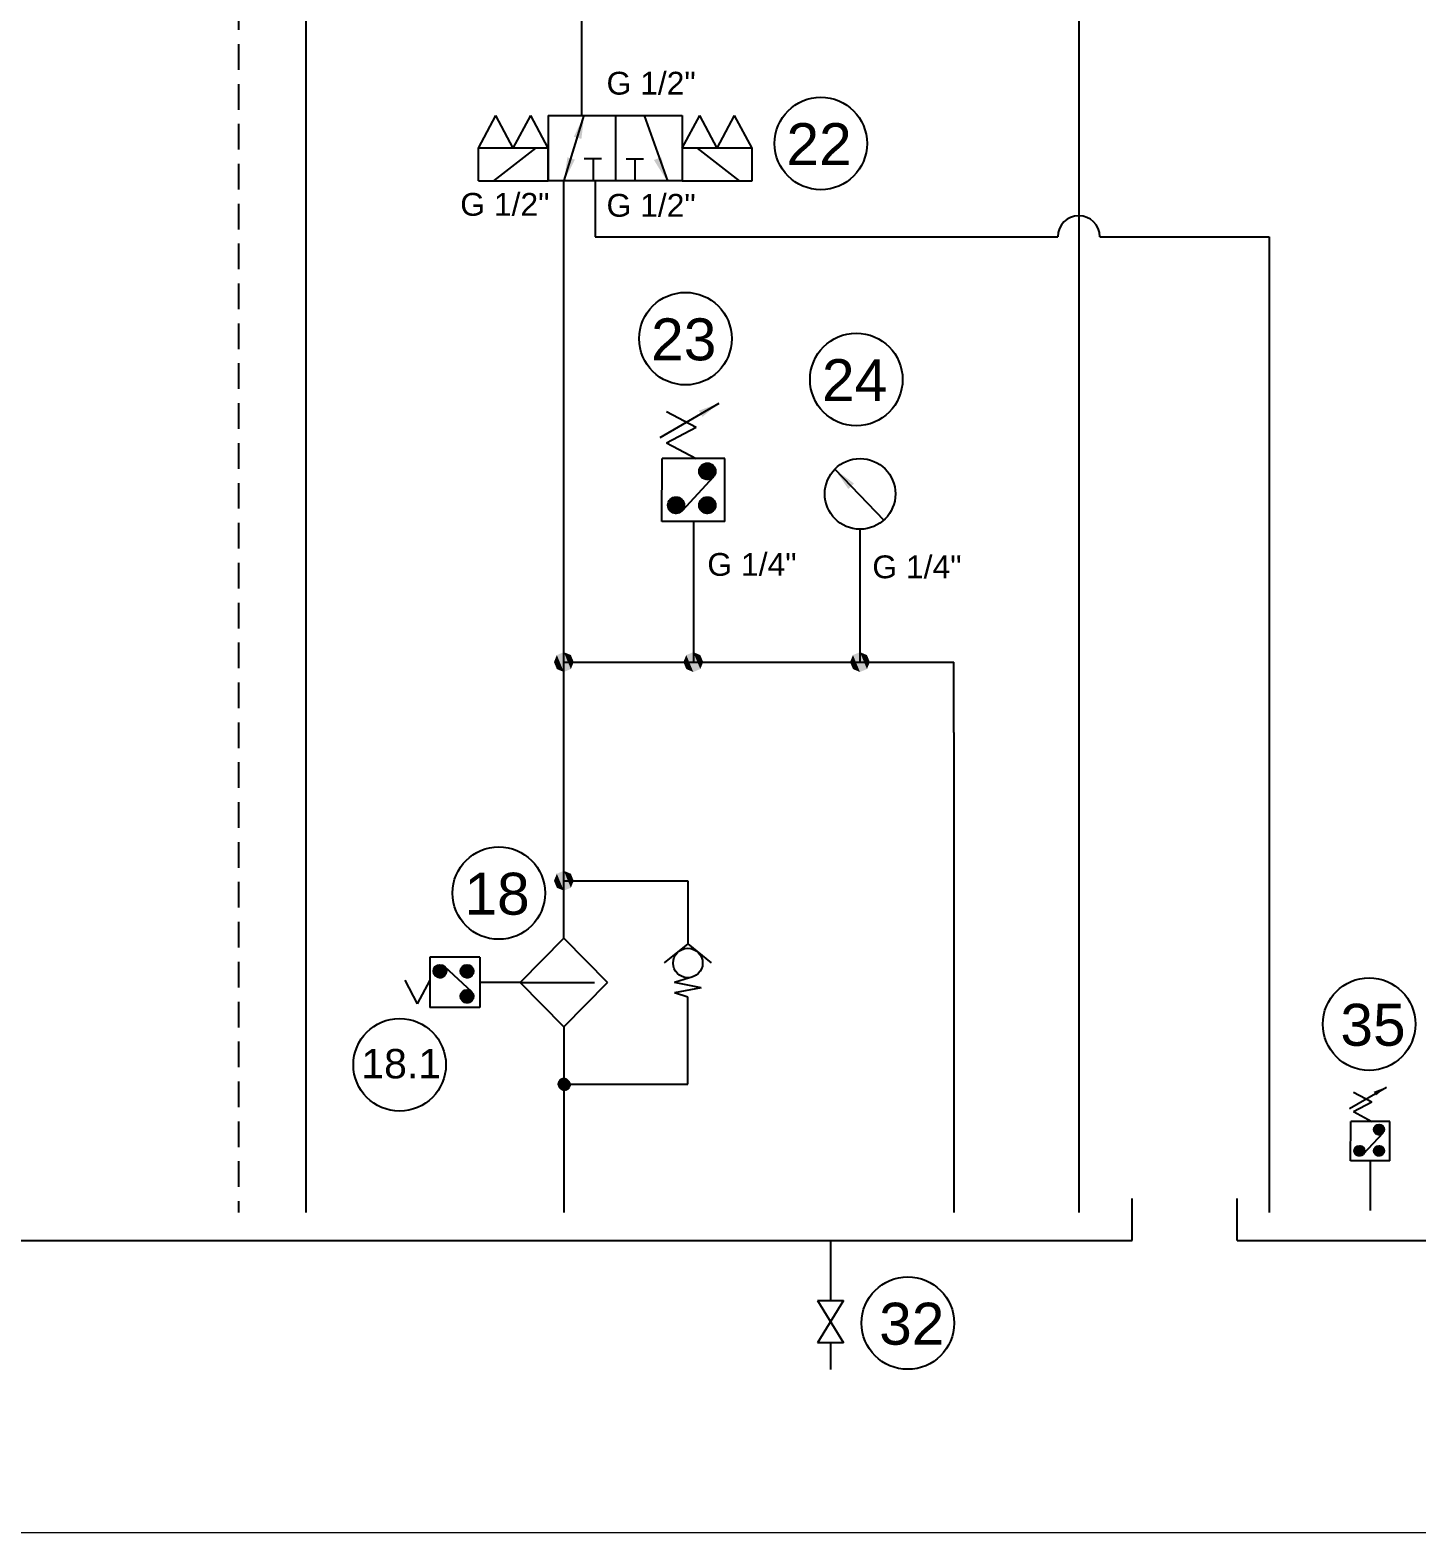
# Model space of a CAD drawing. Header units: inches. Extents: x -45549 to -45252, y 2679 to 2889.
# Drawn here: x -45420.3 to -45359.5, y 2679.3 to 2745.2 of the extents above; entities that cross this region are included whole.
import ezdxf

# ---------------------------------------------------------------- set-up
doc = ezdxf.new("R2010")
doc.units = ezdxf.units.IN
doc.header["$MEASUREMENT"] = 0
doc.linetypes.add('HIDDEN', pattern=[3.5, 2.25, -1.25])
doc.linetypes.add('KESIKCIZGI', pattern=[4.375, 3.25, -1.125])
doc.layers.add('katman 1', color=7, linetype='Continuous')
doc.styles.get("Standard").update_dxf_attribs({"font": 'arial.ttf'})

msp = doc.modelspace()

# ---------------------------------------------------------------- linework, layer by layer
at = {"color": 5, "linetype": 'ByBlock'}
for p, q in [((-45374.33, 2796.781), (-45374.33, 2705.146)), ((-45408.229, 2750.65), (-45408.229, 2693.368)), ((-45396.117, 2741.479), (-45396.117, 2749.153)), ((-45396.905, 2707.916), (-45396.905, 2738.609)), ((-45395.532, 2738.609), (-45395.532, 2736.165)), ((-45395.532, 2736.165), (-45375.251, 2736.165)), ((-45373.41, 2736.165), (-45365.985, 2736.165)), ((-45365.985, 2736.165), (-45365.985, 2693.368)), ((-45391.229, 2723.679), (-45391.229, 2717.507)), ((-45383.92, 2717.507), (-45383.92, 2723.335)), ((-45396.905, 2717.507), (-45383.92, 2717.507)), ((-45383.92, 2717.507), (-45379.815, 2717.507)), ((-45379.815, 2714.421), (-45379.815, 2717.507)), ((-45379.815, 2714.421), (-45379.815, 2693.368)), ((-45396.905, 2707.916), (-45391.47, 2707.916)), ((-45396.905, 2705.404), (-45396.905, 2707.916)), ((-45391.47, 2707.916), (-45391.47, 2705.138)), ((-45374.33, 2705.146), (-45374.33, 2693.368)), ((-45391.47, 2698.995), (-45391.47, 2702.805)), ((-45396.905, 2701.507), (-45396.905, 2699.248)), ((-45396.905, 2699.248), (-45396.905, 2693.368)), ((-45396.614, 2698.995), (-45391.47, 2698.995))]:
    msp.add_line(p, q, dxfattribs=at)
at = {"color": 4, "linetype": 'HIDDEN', "ltscale": 0.5}
msp.add_line((-45411.18, 2760.361), (-45411.18, 2693.368), dxfattribs=at)
at = {"color": 7}
for p, q in [((-45400.659, 2740.044), (-45399.894, 2741.479)), ((-45400.659, 2740.044), (-45399.894, 2741.479)), ((-45399.129, 2740.044), (-45399.894, 2741.479)), ((-45399.129, 2740.044), (-45399.894, 2741.479)), ((-45399.129, 2740.044), (-45398.364, 2741.479)), ((-45399.129, 2740.044), (-45398.364, 2741.479)), ((-45397.599, 2740.044), (-45398.364, 2741.479)), ((-45397.599, 2740.044), (-45398.364, 2741.479)), ((-45396.896, 2738.625), (-45396.012, 2741.496)), ((-45392.348, 2738.608), (-45393.38, 2741.479)), ((-45391.718, 2740.044), (-45390.953, 2741.479)), ((-45390.188, 2740.044), (-45390.953, 2741.479)), ((-45390.188, 2740.044), (-45389.423, 2741.479)), ((-45388.658, 2740.044), (-45389.423, 2741.479)), ((-45396.019, 2739.591), (-45395.253, 2739.591)), ((-45395.627, 2739.591), (-45395.627, 2738.625)), ((-45394.181, 2739.574), (-45393.415, 2739.574)), ((-45393.79, 2739.574), (-45393.79, 2738.609)), ((-45392.686, 2727.363), (-45390.102, 2728.863)), ((-45391.11, 2727.8), (-45392.402, 2728.489)), ((-45391.11, 2727.8), (-45392.402, 2727.112)), ((-45391.11, 2726.423), (-45392.402, 2727.112)), ((-45390.976, 2725.886), (-45390.606, 2725.516)), ((-45390.976, 2725.866), (-45390.626, 2725.515)), ((-45390.975, 2725.904), (-45390.588, 2725.517)), ((-45390.975, 2725.846), (-45390.646, 2725.517)), ((-45390.973, 2725.922), (-45390.57, 2725.518)), ((-45390.973, 2725.824), (-45390.668, 2725.519)), ((-45390.971, 2725.939), (-45390.553, 2725.521)), ((-45390.969, 2725.8), (-45390.692, 2725.523)), ((-45390.967, 2725.955), (-45390.537, 2725.524)), ((-45390.963, 2725.97), (-45390.521, 2725.528)), ((-45390.962, 2725.774), (-45390.718, 2725.53)), ((-45390.959, 2725.985), (-45390.506, 2725.533)), ((-45390.954, 2726), (-45390.492, 2725.538)), ((-45390.952, 2725.744), (-45390.748, 2725.54)), ((-45390.948, 2726.014), (-45390.478, 2725.544)), ((-45390.942, 2726.027), (-45390.464, 2725.55)), ((-45390.936, 2726.04), (-45390.451, 2725.556)), ((-45390.929, 2726.053), (-45390.439, 2725.563)), ((-45390.921, 2726.065), (-45390.427, 2725.57)), ((-45390.914, 2726.077), (-45390.415, 2725.578)), ((-45390.906, 2726.088), (-45390.403, 2725.586)), ((-45390.897, 2726.099), (-45390.392, 2725.595)), ((-45390.888, 2726.11), (-45390.382, 2725.604)), ((-45390.879, 2726.12), (-45390.371, 2725.613)), ((-45390.869, 2726.13), (-45390.362, 2725.623)), ((-45390.859, 2726.14), (-45390.352, 2725.633)), ((-45390.849, 2726.149), (-45390.343, 2725.643)), ((-45390.838, 2726.158), (-45390.334, 2725.654)), ((-45390.827, 2726.166), (-45390.326, 2725.665)), ((-45390.815, 2726.174), (-45390.318, 2725.676)), ((-45390.803, 2726.182), (-45390.31, 2725.688)), ((-45390.791, 2726.189), (-45390.303, 2725.701)), ((-45390.778, 2726.195), (-45390.296, 2725.714)), ((-45390.765, 2726.202), (-45390.29, 2725.727)), ((-45390.751, 2726.208), (-45390.284, 2725.741)), ((-45390.737, 2726.213), (-45390.279, 2725.755)), ((-45390.722, 2726.218), (-45390.274, 2725.769)), ((-45390.707, 2726.222), (-45390.27, 2725.785)), ((-45390.691, 2726.226), (-45390.266, 2725.8)), ((-45390.675, 2726.229), (-45390.263, 2725.817)), ((-45390.658, 2726.231), (-45390.261, 2725.834)), ((-45390.64, 2726.233), (-45390.259, 2725.852)), ((-45390.621, 2726.233), (-45390.258, 2725.871)), ((-45390.601, 2726.233), (-45390.259, 2725.891)), ((-45390.58, 2726.231), (-45390.26, 2725.912)), ((-45390.557, 2726.228), (-45390.263, 2725.935)), ((-45390.533, 2726.223), (-45390.268, 2725.959)), ((-45390.505, 2726.215), (-45390.276, 2725.987)), ((-45390.474, 2726.203), (-45390.288, 2726.018)), ((-45390.433, 2726.183), (-45390.309, 2726.058)), ((-45385.025, 2725.969), (-45382.879, 2723.737)), ((-45390.354, 2725.631), (-45391.726, 2724.145)), ((-45390.936, 2725.708), (-45390.783, 2725.556)), ((-45390.9, 2725.654), (-45390.838, 2725.591)), ((-45392.348, 2724.399), (-45391.978, 2724.029)), ((-45392.347, 2724.418), (-45391.96, 2724.03)), ((-45392.345, 2724.436), (-45391.942, 2724.032)), ((-45392.343, 2724.452), (-45391.925, 2724.035)), ((-45392.339, 2724.469), (-45391.909, 2724.038)), ((-45392.335, 2724.484), (-45391.893, 2724.042)), ((-45392.331, 2724.499), (-45391.878, 2724.047)), ((-45392.326, 2724.514), (-45391.864, 2724.052)), ((-45392.32, 2724.528), (-45391.85, 2724.057)), ((-45392.314, 2724.541), (-45391.837, 2724.063)), ((-45392.308, 2724.554), (-45391.823, 2724.07)), ((-45392.301, 2724.567), (-45391.811, 2724.077)), ((-45392.294, 2724.579), (-45391.799, 2724.084)), ((-45392.286, 2724.591), (-45391.787, 2724.092)), ((-45392.278, 2724.602), (-45391.775, 2724.1)), ((-45392.269, 2724.613), (-45391.764, 2724.109)), ((-45392.26, 2724.624), (-45391.754, 2724.117)), ((-45392.251, 2724.634), (-45391.744, 2724.127)), ((-45392.241, 2724.644), (-45391.734, 2724.136)), ((-45392.231, 2724.654), (-45391.724, 2724.146)), ((-45392.221, 2724.663), (-45391.715, 2724.157)), ((-45392.21, 2724.671), (-45391.706, 2724.168)), ((-45392.199, 2724.68), (-45391.698, 2724.179)), ((-45392.187, 2724.688), (-45391.69, 2724.19)), ((-45392.175, 2724.695), (-45391.682, 2724.202)), ((-45392.163, 2724.703), (-45391.675, 2724.215)), ((-45392.15, 2724.709), (-45391.668, 2724.227)), ((-45392.137, 2724.716), (-45391.662, 2724.241)), ((-45392.123, 2724.721), (-45391.656, 2724.254)), ((-45392.109, 2724.727), (-45391.651, 2724.269)), ((-45392.094, 2724.732), (-45391.646, 2724.283)), ((-45392.079, 2724.736), (-45391.642, 2724.299)), ((-45392.063, 2724.74), (-45391.638, 2724.314)), ((-45392.047, 2724.743), (-45391.635, 2724.331)), ((-45392.03, 2724.745), (-45391.633, 2724.348)), ((-45392.012, 2724.747), (-45391.631, 2724.366)), ((-45391.993, 2724.747), (-45391.63, 2724.385)), ((-45391.973, 2724.747), (-45391.631, 2724.405)), ((-45391.952, 2724.745), (-45391.632, 2724.426)), ((-45391.929, 2724.742), (-45391.636, 2724.448)), ((-45391.905, 2724.737), (-45391.641, 2724.473)), ((-45391.877, 2724.729), (-45391.648, 2724.5)), ((-45391.846, 2724.717), (-45391.66, 2724.532)), ((-45391.805, 2724.697), (-45391.681, 2724.572)), ((-45390.976, 2724.399), (-45390.606, 2724.029)), ((-45390.975, 2724.418), (-45390.588, 2724.03)), ((-45390.973, 2724.436), (-45390.57, 2724.032)), ((-45390.971, 2724.452), (-45390.553, 2724.035)), ((-45390.967, 2724.469), (-45390.537, 2724.038)), ((-45390.963, 2724.484), (-45390.521, 2724.042)), ((-45390.959, 2724.499), (-45390.506, 2724.047)), ((-45390.954, 2724.514), (-45390.492, 2724.052)), ((-45390.948, 2724.528), (-45390.478, 2724.057)), ((-45390.942, 2724.541), (-45390.464, 2724.063)), ((-45390.936, 2724.554), (-45390.451, 2724.07)), ((-45390.929, 2724.567), (-45390.439, 2724.077)), ((-45390.921, 2724.579), (-45390.427, 2724.084)), ((-45390.914, 2724.591), (-45390.415, 2724.092)), ((-45390.906, 2724.602), (-45390.403, 2724.1)), ((-45390.897, 2724.613), (-45390.392, 2724.109)), ((-45390.888, 2724.624), (-45390.382, 2724.117)), ((-45390.879, 2724.634), (-45390.371, 2724.127)), ((-45390.869, 2724.644), (-45390.362, 2724.136)), ((-45390.859, 2724.654), (-45390.352, 2724.146)), ((-45390.849, 2724.663), (-45390.343, 2724.157)), ((-45390.838, 2724.671), (-45390.334, 2724.168)), ((-45390.827, 2724.68), (-45390.326, 2724.179)), ((-45390.815, 2724.688), (-45390.318, 2724.19)), ((-45390.803, 2724.695), (-45390.31, 2724.202)), ((-45390.791, 2724.703), (-45390.303, 2724.215)), ((-45390.778, 2724.709), (-45390.296, 2724.227)), ((-45390.765, 2724.716), (-45390.29, 2724.241)), ((-45390.751, 2724.721), (-45390.284, 2724.254)), ((-45390.737, 2724.727), (-45390.279, 2724.269)), ((-45390.722, 2724.732), (-45390.274, 2724.283)), ((-45390.707, 2724.736), (-45390.27, 2724.299)), ((-45390.691, 2724.74), (-45390.266, 2724.314)), ((-45390.675, 2724.743), (-45390.263, 2724.331)), ((-45390.658, 2724.745), (-45390.261, 2724.348)), ((-45390.64, 2724.747), (-45390.259, 2724.366)), ((-45390.621, 2724.747), (-45390.258, 2724.385)), ((-45390.601, 2724.747), (-45390.259, 2724.405)), ((-45390.58, 2724.745), (-45390.26, 2724.426)), ((-45390.557, 2724.742), (-45390.263, 2724.448)), ((-45390.533, 2724.737), (-45390.268, 2724.473)), ((-45390.505, 2724.729), (-45390.276, 2724.5)), ((-45390.474, 2724.717), (-45390.288, 2724.532)), ((-45390.433, 2724.697), (-45390.309, 2724.572)), ((-45392.348, 2724.38), (-45391.998, 2724.029)), ((-45392.347, 2724.359), (-45392.018, 2724.03)), ((-45392.345, 2724.337), (-45392.04, 2724.033)), ((-45392.341, 2724.314), (-45392.064, 2724.037)), ((-45392.334, 2724.288), (-45392.09, 2724.044)), ((-45392.324, 2724.258), (-45392.12, 2724.054)), ((-45392.308, 2724.222), (-45392.156, 2724.07)), ((-45392.273, 2724.167), (-45392.21, 2724.105)), ((-45390.976, 2724.38), (-45390.626, 2724.029)), ((-45390.975, 2724.359), (-45390.646, 2724.03)), ((-45390.973, 2724.337), (-45390.668, 2724.033)), ((-45390.969, 2724.314), (-45390.692, 2724.037)), ((-45390.962, 2724.288), (-45390.718, 2724.044)), ((-45390.952, 2724.258), (-45390.748, 2724.054)), ((-45390.936, 2724.222), (-45390.783, 2724.07)), ((-45390.9, 2724.167), (-45390.838, 2724.105)), ((-45362.458, 2697.931), (-45360.843, 2698.869)), ((-45361.473, 2698.205), (-45362.28, 2698.635)), ((-45361.473, 2698.205), (-45362.28, 2697.775)), ((-45361.473, 2697.344), (-45362.28, 2697.775)), ((-45361, 2696.849), (-45361.858, 2695.92)), ((-45361.389, 2697.02), (-45361.146, 2696.778)), ((-45361.389, 2697.008), (-45361.158, 2696.777)), ((-45361.389, 2696.996), (-45361.17, 2696.777)), ((-45361.389, 2696.983), (-45361.183, 2696.778)), ((-45361.387, 2697.031), (-45361.135, 2696.779)), ((-45361.387, 2696.97), (-45361.197, 2696.779)), ((-45361.386, 2697.041), (-45361.125, 2696.781)), ((-45361.384, 2697.052), (-45361.115, 2696.783)), ((-45361.384, 2696.955), (-45361.212, 2696.782)), ((-45361.381, 2697.061), (-45361.105, 2696.785)), ((-45361.38, 2696.938), (-45361.228, 2696.786)), ((-45361.378, 2697.071), (-45361.096, 2696.788)), ((-45361.375, 2697.08), (-45361.087, 2696.791)), ((-45361.374, 2696.92), (-45361.246, 2696.792)), ((-45361.372, 2697.088), (-45361.078, 2696.795)), ((-45361.368, 2697.097), (-45361.069, 2696.798)), ((-45361.364, 2697.105), (-45361.061, 2696.802)), ((-45361.364, 2696.898), (-45361.269, 2696.802)), ((-45361.36, 2697.113), (-45361.053, 2696.807)), ((-45361.355, 2697.121), (-45361.046, 2696.811)), ((-45361.35, 2697.128), (-45361.038, 2696.816)), ((-45361.345, 2697.135), (-45361.031, 2696.821)), ((-45361.342, 2696.863), (-45361.303, 2696.824)), ((-45361.34, 2697.142), (-45361.024, 2696.826)), ((-45361.334, 2697.149), (-45361.018, 2696.832)), ((-45361.328, 2697.155), (-45361.011, 2696.838)), ((-45361.322, 2697.161), (-45361.005, 2696.844)), ((-45361.316, 2697.167), (-45360.999, 2696.85)), ((-45361.31, 2697.173), (-45360.993, 2696.857)), ((-45361.303, 2697.178), (-45360.988, 2696.863)), ((-45361.296, 2697.184), (-45360.983, 2696.87)), ((-45361.289, 2697.189), (-45360.978, 2696.878)), ((-45361.281, 2697.193), (-45360.973, 2696.885)), ((-45361.273, 2697.198), (-45360.969, 2696.893)), ((-45361.265, 2697.202), (-45360.964, 2696.901)), ((-45361.257, 2697.206), (-45360.96, 2696.909)), ((-45361.249, 2697.21), (-45360.957, 2696.918)), ((-45361.24, 2697.213), (-45360.953, 2696.926)), ((-45361.231, 2697.216), (-45360.95, 2696.936)), ((-45361.221, 2697.219), (-45360.948, 2696.945)), ((-45361.211, 2697.221), (-45360.945, 2696.955)), ((-45361.201, 2697.223), (-45360.944, 2696.965)), ((-45361.19, 2697.224), (-45360.942, 2696.976)), ((-45361.179, 2697.225), (-45360.941, 2696.987)), ((-45361.167, 2697.226), (-45360.941, 2696.999)), ((-45361.155, 2697.225), (-45360.941, 2697.012)), ((-45361.142, 2697.224), (-45360.942, 2697.025)), ((-45361.127, 2697.223), (-45360.944, 2697.039)), ((-45361.112, 2697.219), (-45360.947, 2697.054)), ((-45361.095, 2697.214), (-45360.952, 2697.071)), ((-45361.075, 2697.207), (-45360.959, 2697.091)), ((-45361.05, 2697.194), (-45360.972, 2697.116)), ((-45362.247, 2696.079), (-45362.016, 2695.848)), ((-45362.247, 2696.067), (-45362.028, 2695.848)), ((-45362.246, 2696.091), (-45362.004, 2695.849)), ((-45362.246, 2696.054), (-45362.041, 2695.849)), ((-45362.245, 2696.102), (-45361.993, 2695.85)), ((-45362.243, 2696.113), (-45361.982, 2695.852)), ((-45362.241, 2696.123), (-45361.972, 2695.854)), ((-45362.239, 2696.132), (-45361.963, 2695.856)), ((-45362.236, 2696.142), (-45361.953, 2695.859)), ((-45362.233, 2696.151), (-45361.944, 2695.862)), ((-45362.229, 2696.16), (-45361.935, 2695.866)), ((-45362.226, 2696.168), (-45361.927, 2695.869)), ((-45362.222, 2696.176), (-45361.919, 2695.874)), ((-45362.217, 2696.184), (-45361.911, 2695.878)), ((-45362.213, 2696.192), (-45361.903, 2695.882)), ((-45362.208, 2696.199), (-45361.896, 2695.887)), ((-45362.203, 2696.206), (-45361.889, 2695.892)), ((-45362.197, 2696.213), (-45361.882, 2695.898)), ((-45362.192, 2696.22), (-45361.875, 2695.903)), ((-45362.186, 2696.226), (-45361.869, 2695.909)), ((-45362.18, 2696.232), (-45361.863, 2695.915)), ((-45362.174, 2696.238), (-45361.857, 2695.921)), ((-45362.167, 2696.244), (-45361.851, 2695.928)), ((-45362.16, 2696.249), (-45361.846, 2695.935)), ((-45362.153, 2696.255), (-45361.84, 2695.942)), ((-45362.146, 2696.26), (-45361.835, 2695.949)), ((-45362.139, 2696.264), (-45361.831, 2695.956)), ((-45362.131, 2696.269), (-45361.826, 2695.964)), ((-45362.123, 2696.273), (-45361.822, 2695.972)), ((-45362.115, 2696.277), (-45361.818, 2695.98)), ((-45362.106, 2696.281), (-45361.814, 2695.989)), ((-45362.097, 2696.284), (-45361.811, 2695.998)), ((-45362.088, 2696.287), (-45361.808, 2696.007)), ((-45362.079, 2696.29), (-45361.805, 2696.016)), ((-45362.069, 2696.292), (-45361.803, 2696.026)), ((-45362.058, 2696.294), (-45361.801, 2696.037)), ((-45362.048, 2696.295), (-45361.8, 2696.047)), ((-45362.037, 2696.296), (-45361.799, 2696.059)), ((-45362.025, 2696.297), (-45361.798, 2696.07)), ((-45362.012, 2696.297), (-45361.798, 2696.083)), ((-45361.999, 2696.296), (-45361.799, 2696.096)), ((-45361.985, 2696.294), (-45361.801, 2696.11)), ((-45361.97, 2696.29), (-45361.805, 2696.125)), ((-45361.952, 2696.286), (-45361.809, 2696.143)), ((-45361.933, 2696.278), (-45361.817, 2696.162)), ((-45361.908, 2696.265), (-45361.83, 2696.187)), ((-45361.389, 2696.091), (-45361.146, 2695.849)), ((-45361.389, 2696.079), (-45361.158, 2695.848)), ((-45361.389, 2696.067), (-45361.17, 2695.848)), ((-45361.389, 2696.054), (-45361.183, 2695.849)), ((-45361.387, 2696.102), (-45361.135, 2695.85)), ((-45361.386, 2696.113), (-45361.125, 2695.852)), ((-45361.384, 2696.123), (-45361.115, 2695.854)), ((-45361.381, 2696.132), (-45361.105, 2695.856)), ((-45361.378, 2696.142), (-45361.096, 2695.859)), ((-45361.375, 2696.151), (-45361.087, 2695.862)), ((-45361.372, 2696.16), (-45361.078, 2695.866)), ((-45361.368, 2696.168), (-45361.069, 2695.869)), ((-45361.364, 2696.176), (-45361.061, 2695.874)), ((-45361.36, 2696.184), (-45361.053, 2695.878)), ((-45361.355, 2696.192), (-45361.046, 2695.882)), ((-45361.35, 2696.199), (-45361.038, 2695.887)), ((-45361.345, 2696.206), (-45361.031, 2695.892)), ((-45361.34, 2696.213), (-45361.024, 2695.898)), ((-45361.334, 2696.22), (-45361.018, 2695.903)), ((-45361.328, 2696.226), (-45361.011, 2695.909)), ((-45361.322, 2696.232), (-45361.005, 2695.915)), ((-45361.316, 2696.238), (-45360.999, 2695.921)), ((-45361.31, 2696.244), (-45360.993, 2695.928)), ((-45361.303, 2696.249), (-45360.988, 2695.935)), ((-45361.296, 2696.255), (-45360.983, 2695.942)), ((-45361.289, 2696.26), (-45360.978, 2695.949)), ((-45361.281, 2696.264), (-45360.973, 2695.956)), ((-45361.273, 2696.269), (-45360.969, 2695.964)), ((-45361.265, 2696.273), (-45360.964, 2695.972)), ((-45361.257, 2696.277), (-45360.96, 2695.98)), ((-45361.249, 2696.281), (-45360.957, 2695.989)), ((-45361.24, 2696.284), (-45360.953, 2695.998)), ((-45361.231, 2696.287), (-45360.95, 2696.007)), ((-45361.221, 2696.29), (-45360.948, 2696.016)), ((-45361.211, 2696.292), (-45360.945, 2696.026)), ((-45361.201, 2696.294), (-45360.944, 2696.037)), ((-45361.19, 2696.295), (-45360.942, 2696.047)), ((-45361.179, 2696.296), (-45360.941, 2696.059)), ((-45361.167, 2696.297), (-45360.941, 2696.07)), ((-45361.155, 2696.297), (-45360.941, 2696.083)), ((-45361.142, 2696.296), (-45360.942, 2696.096)), ((-45361.127, 2696.294), (-45360.944, 2696.11)), ((-45361.112, 2696.29), (-45360.947, 2696.125)), ((-45361.095, 2696.286), (-45360.952, 2696.143)), ((-45361.075, 2696.278), (-45360.959, 2696.162)), ((-45361.05, 2696.265), (-45360.972, 2696.187)), ((-45362.245, 2696.041), (-45362.054, 2695.85)), ((-45362.242, 2696.026), (-45362.069, 2695.853)), ((-45362.238, 2696.01), (-45362.085, 2695.857)), ((-45362.232, 2695.991), (-45362.104, 2695.863)), ((-45362.222, 2695.969), (-45362.126, 2695.874)), ((-45362.2, 2695.934), (-45362.161, 2695.896)), ((-45361.387, 2696.041), (-45361.197, 2695.85)), ((-45361.384, 2696.026), (-45361.212, 2695.853)), ((-45361.38, 2696.01), (-45361.228, 2695.857)), ((-45361.374, 2695.991), (-45361.246, 2695.863)), ((-45361.364, 2695.969), (-45361.269, 2695.874)), ((-45361.342, 2695.934), (-45361.303, 2695.896))]:
    msp.add_line(p, q, dxfattribs=at)
at = {"color": 2, "linetype": 'ByBlock'}
for p, q in [((-45397.599, 2741.479), (-45391.718, 2741.479)), ((-45397.599, 2741.479), (-45397.599, 2738.609)), ((-45394.635, 2738.609), (-45394.635, 2741.479)), ((-45391.718, 2741.479), (-45391.718, 2738.609)), ((-45397.599, 2740.044), (-45400.659, 2740.044)), ((-45400.659, 2738.609), (-45400.659, 2740.044)), ((-45397.599, 2738.609), (-45397.599, 2740.044)), ((-45388.658, 2740.044), (-45391.718, 2740.044)), ((-45388.658, 2738.609), (-45388.658, 2740.044)), ((-45400.659, 2738.609), (-45397.599, 2738.609)), ((-45391.718, 2738.609), (-45397.599, 2738.609)), ((-45391.718, 2738.609), (-45388.658, 2738.609)), ((-45396.905, 2705.404), (-45398.82, 2703.456)), ((-45396.905, 2705.404), (-45394.989, 2703.456)), ((-45391.48, 2705.146), (-45392.517, 2704.311)), ((-45391.48, 2705.146), (-45390.443, 2704.311)), ((-45402.792, 2704.559), (-45402.793, 2702.356)), ((-45400.587, 2704.557), (-45402.792, 2704.559)), ((-45400.587, 2704.557), (-45400.589, 2702.354)), ((-45396.905, 2701.507), (-45398.82, 2703.456)), ((-45396.905, 2701.507), (-45394.989, 2703.456)), ((-45391.403, 2703.662), (-45392.06, 2703.449)), ((-45390.881, 2703.223), (-45392.06, 2703.449)), ((-45390.881, 2703.223), (-45392.06, 2702.997)), ((-45391.47, 2702.805), (-45392.06, 2702.997)), ((-45400.589, 2702.354), (-45402.793, 2702.356)), ((-45362.408, 2695.63), (-45362.407, 2697.352)), ((-45360.685, 2697.351), (-45362.407, 2697.352)), ((-45360.687, 2695.628), (-45360.685, 2697.351)), ((-45360.687, 2695.628), (-45362.408, 2695.63)), ((-45361.547, 2695.629), (-45361.547, 2693.448)), ((-45371.985, 2692.136), (-45371.985, 2693.977)), ((-45367.381, 2692.136), (-45367.381, 2693.977)), ((-45541.746, 2692.136), (-45371.985, 2692.136)), ((-45367.381, 2692.136), (-45347.973, 2692.136)), ((-45385.786, 2689.505), (-45384.641, 2687.646)), ((-45384.641, 2689.505), (-45385.786, 2687.646))]:
    msp.add_line(p, q, dxfattribs=at)
at = {"color": 7, "linetype": 'ByBlock'}
for p, q in [((-45398.153, 2740.044), (-45399.997, 2738.609)), ((-45397.599, 2738.609), (-45397.599, 2740.044)), ((-45391.069, 2740.044), (-45389.224, 2738.609)), ((-45402.632, 2703.942), (-45402.342, 2704.232)), ((-45402.632, 2703.958), (-45402.358, 2704.232)), ((-45402.631, 2703.927), (-45402.327, 2704.232)), ((-45402.63, 2703.975), (-45402.375, 2704.231)), ((-45402.63, 2703.913), (-45402.312, 2704.23)), ((-45402.628, 2703.899), (-45402.299, 2704.228)), ((-45402.628, 2703.993), (-45402.393, 2704.228)), ((-45402.626, 2703.886), (-45402.286, 2704.226)), ((-45402.624, 2704.013), (-45402.413, 2704.224)), ((-45402.623, 2703.873), (-45402.273, 2704.223)), ((-45402.619, 2703.861), (-45402.261, 2704.22)), ((-45402.618, 2704.035), (-45402.434, 2704.218)), ((-45402.616, 2703.849), (-45402.249, 2704.216)), ((-45402.611, 2703.838), (-45402.238, 2704.211)), ((-45402.608, 2704.06), (-45402.46, 2704.208)), ((-45402.607, 2703.827), (-45402.227, 2704.207)), ((-45402.602, 2703.816), (-45402.216, 2704.202)), ((-45402.596, 2703.806), (-45402.206, 2704.196)), ((-45402.591, 2704.092), (-45402.492, 2704.192)), ((-45402.59, 2703.796), (-45402.196, 2704.191)), ((-45402.584, 2703.787), (-45402.186, 2704.185)), ((-45402.578, 2703.777), (-45402.177, 2704.178)), ((-45402.571, 2703.768), (-45402.168, 2704.171)), ((-45402.564, 2703.76), (-45402.16, 2704.164)), ((-45402.557, 2703.751), (-45402.151, 2704.157)), ((-45402.549, 2703.743), (-45402.143, 2704.15)), ((-45402.541, 2703.736), (-45402.135, 2704.142)), ((-45402.533, 2703.728), (-45402.128, 2704.133)), ((-45402.525, 2703.721), (-45402.121, 2704.125)), ((-45402.516, 2703.714), (-45402.114, 2704.116)), ((-45402.507, 2703.708), (-45402.108, 2704.107)), ((-45402.497, 2703.702), (-45402.101, 2704.098)), ((-45402.488, 2703.696), (-45402.096, 2704.088)), ((-45402.478, 2703.69), (-45402.09, 2704.078)), ((-45402.467, 2703.685), (-45402.085, 2704.067)), ((-45402.456, 2703.68), (-45402.08, 2704.056)), ((-45402.445, 2703.676), (-45402.076, 2704.045)), ((-45402.434, 2703.672), (-45402.072, 2704.034)), ((-45402.421, 2703.668), (-45402.068, 2704.022)), ((-45402.409, 2703.665), (-45402.065, 2704.009)), ((-45402.396, 2703.662), (-45402.062, 2703.996)), ((-45402.383, 2703.66), (-45402.06, 2703.983)), ((-45402.368, 2703.659), (-45402.058, 2703.969)), ((-45402.15, 2704.156), (-45400.961, 2703.058)), ((-45401.443, 2703.942), (-45401.153, 2704.232)), ((-45401.443, 2703.958), (-45401.169, 2704.232)), ((-45401.442, 2703.927), (-45401.138, 2704.232)), ((-45401.441, 2703.975), (-45401.186, 2704.231)), ((-45401.441, 2703.913), (-45401.124, 2704.23)), ((-45401.439, 2703.899), (-45401.11, 2704.228)), ((-45401.439, 2703.993), (-45401.204, 2704.228)), ((-45401.437, 2703.886), (-45401.097, 2704.226)), ((-45401.435, 2704.013), (-45401.224, 2704.224)), ((-45401.434, 2703.873), (-45401.084, 2704.223)), ((-45401.43, 2703.861), (-45401.072, 2704.22)), ((-45401.429, 2704.035), (-45401.246, 2704.218)), ((-45401.427, 2703.849), (-45401.06, 2704.216)), ((-45401.422, 2703.838), (-45401.049, 2704.211)), ((-45401.419, 2704.06), (-45401.271, 2704.208)), ((-45401.418, 2703.827), (-45401.038, 2704.207)), ((-45401.413, 2703.816), (-45401.027, 2704.202)), ((-45401.407, 2703.806), (-45401.017, 2704.196)), ((-45401.402, 2704.092), (-45401.303, 2704.192)), ((-45401.401, 2703.796), (-45401.007, 2704.191)), ((-45401.395, 2703.787), (-45400.997, 2704.185)), ((-45401.389, 2703.777), (-45400.988, 2704.178)), ((-45401.382, 2703.768), (-45400.979, 2704.171)), ((-45401.375, 2703.76), (-45400.971, 2704.164)), ((-45401.368, 2703.751), (-45400.962, 2704.157)), ((-45401.36, 2703.743), (-45400.954, 2704.15)), ((-45401.353, 2703.736), (-45400.947, 2704.142)), ((-45401.344, 2703.728), (-45400.939, 2704.133)), ((-45401.336, 2703.721), (-45400.932, 2704.125)), ((-45401.327, 2703.714), (-45400.925, 2704.116)), ((-45401.318, 2703.708), (-45400.919, 2704.107)), ((-45401.308, 2703.702), (-45400.913, 2704.098)), ((-45401.299, 2703.696), (-45400.907, 2704.088)), ((-45401.289, 2703.69), (-45400.901, 2704.078)), ((-45401.278, 2703.685), (-45400.896, 2704.067)), ((-45401.267, 2703.68), (-45400.891, 2704.056)), ((-45401.256, 2703.676), (-45400.887, 2704.045)), ((-45401.245, 2703.672), (-45400.883, 2704.034)), ((-45401.233, 2703.668), (-45400.879, 2704.022)), ((-45401.22, 2703.665), (-45400.876, 2704.009)), ((-45401.207, 2703.662), (-45400.873, 2703.996)), ((-45401.194, 2703.66), (-45400.871, 2703.983)), ((-45401.18, 2703.659), (-45400.87, 2703.969)), ((-45403.885, 2703.55), (-45403.335, 2702.517)), ((-45402.784, 2703.55), (-45403.335, 2702.517)), ((-45402.354, 2703.658), (-45402.058, 2703.954)), ((-45402.338, 2703.658), (-45402.058, 2703.938)), ((-45402.322, 2703.659), (-45402.058, 2703.922)), ((-45402.304, 2703.661), (-45402.06, 2703.904)), ((-45402.285, 2703.664), (-45402.064, 2703.885)), ((-45402.264, 2703.669), (-45402.069, 2703.864)), ((-45402.24, 2703.677), (-45402.077, 2703.841)), ((-45402.212, 2703.69), (-45402.09, 2703.812)), ((-45402.168, 2703.718), (-45402.118, 2703.768)), ((-45401.165, 2703.658), (-45400.869, 2703.954)), ((-45401.149, 2703.658), (-45400.869, 2703.938)), ((-45401.133, 2703.659), (-45400.87, 2703.922)), ((-45401.115, 2703.661), (-45400.871, 2703.904)), ((-45401.096, 2703.664), (-45400.875, 2703.885)), ((-45401.075, 2703.669), (-45400.88, 2703.864)), ((-45401.052, 2703.677), (-45400.888, 2703.841)), ((-45401.023, 2703.69), (-45400.901, 2703.812)), ((-45400.979, 2703.718), (-45400.929, 2703.768)), ((-45398.82, 2703.456), (-45400.588, 2703.456)), ((-45401.443, 2702.844), (-45401.153, 2703.134)), ((-45401.443, 2702.86), (-45401.169, 2703.134)), ((-45401.442, 2702.829), (-45401.138, 2703.134)), ((-45401.441, 2702.815), (-45401.124, 2703.133)), ((-45401.441, 2702.877), (-45401.186, 2703.133)), ((-45401.439, 2702.801), (-45401.11, 2703.131)), ((-45401.439, 2702.895), (-45401.204, 2703.13)), ((-45401.437, 2702.788), (-45401.097, 2703.128)), ((-45401.435, 2702.915), (-45401.224, 2703.126)), ((-45401.434, 2702.775), (-45401.084, 2703.125)), ((-45401.43, 2702.763), (-45401.072, 2703.122)), ((-45401.429, 2702.937), (-45401.246, 2703.12)), ((-45401.427, 2702.751), (-45401.06, 2703.118)), ((-45401.422, 2702.74), (-45401.049, 2703.114)), ((-45401.419, 2702.962), (-45401.271, 2703.11)), ((-45401.418, 2702.729), (-45401.038, 2703.109)), ((-45401.413, 2702.719), (-45401.027, 2703.104)), ((-45401.407, 2702.708), (-45401.017, 2703.099)), ((-45401.402, 2702.994), (-45401.303, 2703.094)), ((-45401.401, 2702.698), (-45401.007, 2703.093)), ((-45401.395, 2702.689), (-45400.997, 2703.087)), ((-45401.389, 2702.68), (-45400.988, 2703.08)), ((-45401.382, 2702.671), (-45400.979, 2703.074)), ((-45401.375, 2702.662), (-45400.971, 2703.067)), ((-45401.368, 2702.654), (-45400.962, 2703.059)), ((-45401.36, 2702.646), (-45400.954, 2703.052)), ((-45401.353, 2702.638), (-45400.947, 2703.044)), ((-45401.344, 2702.631), (-45400.939, 2703.036)), ((-45401.336, 2702.623), (-45400.932, 2703.027)), ((-45401.327, 2702.617), (-45400.925, 2703.018)), ((-45401.318, 2702.61), (-45400.919, 2703.009)), ((-45401.308, 2702.604), (-45400.913, 2703)), ((-45401.299, 2702.598), (-45400.907, 2702.99)), ((-45401.289, 2702.593), (-45400.901, 2702.98)), ((-45401.278, 2702.587), (-45400.896, 2702.97)), ((-45401.267, 2702.583), (-45400.891, 2702.959)), ((-45401.256, 2702.578), (-45400.887, 2702.948)), ((-45401.245, 2702.574), (-45400.883, 2702.936)), ((-45401.233, 2702.57), (-45400.879, 2702.924)), ((-45401.22, 2702.567), (-45400.876, 2702.912)), ((-45401.207, 2702.565), (-45400.873, 2702.899)), ((-45401.194, 2702.562), (-45400.871, 2702.885)), ((-45401.18, 2702.561), (-45400.87, 2702.871)), ((-45401.165, 2702.56), (-45400.869, 2702.856)), ((-45401.149, 2702.56), (-45400.869, 2702.841)), ((-45401.133, 2702.561), (-45400.87, 2702.824)), ((-45401.115, 2702.563), (-45400.871, 2702.807)), ((-45401.096, 2702.566), (-45400.875, 2702.788)), ((-45401.075, 2702.572), (-45400.88, 2702.767)), ((-45401.052, 2702.58), (-45400.888, 2702.743)), ((-45401.023, 2702.593), (-45400.901, 2702.714)), ((-45400.979, 2702.621), (-45400.929, 2702.671)), ((-45397.156, 2699), (-45396.897, 2699.259)), ((-45397.156, 2698.98), (-45396.878, 2699.258)), ((-45397.155, 2698.962), (-45396.859, 2699.257)), ((-45397.155, 2699.021), (-45396.918, 2699.257)), ((-45397.152, 2698.945), (-45396.842, 2699.255)), ((-45397.151, 2699.044), (-45396.941, 2699.253)), ((-45397.149, 2698.929), (-45396.826, 2699.251)), ((-45397.145, 2698.913), (-45396.811, 2699.247)), ((-45397.144, 2699.07), (-45396.967, 2699.247)), ((-45397.14, 2698.899), (-45396.796, 2699.242)), ((-45397.134, 2698.885), (-45396.782, 2699.237)), ((-45397.132, 2699.101), (-45396.999, 2699.235)), ((-45397.128, 2698.871), (-45396.769, 2699.231)), ((-45397.121, 2698.859), (-45396.756, 2699.224)), ((-45397.114, 2698.846), (-45396.744, 2699.216)), ((-45397.106, 2698.835), (-45396.732, 2699.208)), ((-45397.105, 2699.148), (-45397.045, 2699.208)), ((-45397.098, 2698.824), (-45396.721, 2699.2)), ((-45397.089, 2698.813), (-45396.71, 2699.191)), ((-45397.079, 2698.803), (-45396.7, 2699.182)), ((-45397.069, 2698.793), (-45396.691, 2699.172)), ((-45397.059, 2698.784), (-45396.682, 2699.161)), ((-45397.048, 2698.776), (-45396.673, 2699.15)), ((-45397.036, 2698.768), (-45396.665, 2699.139)), ((-45397.024, 2698.76), (-45396.658, 2699.127)), ((-45397.012, 2698.753), (-45396.651, 2699.114)), ((-45396.999, 2698.747), (-45396.644, 2699.101)), ((-45396.985, 2698.741), (-45396.638, 2699.087)), ((-45396.97, 2698.736), (-45396.633, 2699.073)), ((-45396.955, 2698.732), (-45396.629, 2699.058)), ((-45396.939, 2698.728), (-45396.625, 2699.042)), ((-45396.922, 2698.725), (-45396.623, 2699.025)), ((-45396.905, 2698.724), (-45396.621, 2699.007)), ((-45396.886, 2698.723), (-45396.621, 2698.988)), ((-45396.865, 2698.724), (-45396.622, 2698.968)), ((-45396.843, 2698.727), (-45396.624, 2698.945)), ((-45396.817, 2698.733), (-45396.63, 2698.92)), ((-45396.788, 2698.743), (-45396.64, 2698.89)), ((-45396.749, 2698.762), (-45396.66, 2698.851)), ((-45385.213, 2692.136), (-45385.213, 2689.505)), ((-45385.213, 2687.646), (-45385.213, 2686.472))]:
    msp.add_line(p, q, dxfattribs=at)
at = {"color": 2, "ltscale": 5}
for p, q in [((-45392.606, 2723.68), (-45392.604, 2726.435)), ((-45389.85, 2726.434), (-45392.604, 2726.435)), ((-45389.852, 2723.678), (-45389.85, 2726.434)), ((-45389.852, 2723.678), (-45392.606, 2723.68))]:
    msp.add_line(p, q, dxfattribs=at)
at = {"color": 7, "linetype": 'KESIKCIZGI'}
msp.add_line((-45398.82, 2703.456), (-45394.989, 2703.456), dxfattribs=at)
at = {"color": 3, "lineweight": 0}
msp.add_line((-45252.058, 2679.31), (-45549.058, 2679.31), dxfattribs=at)
at = {"color": 2, "linetype": 'ByBlock'}
for points in [[(-45385.786, 2689.505), (-45384.641, 2689.505)], [(-45384.641, 2687.646), (-45385.786, 2687.646)]]:
    msp.add_lwpolyline(points, dxfattribs=at)
at = {"color": 7, "linetype": 'Continuous'}
for centre in [(-45385.642, 2740.254), (-45391.577, 2731.692), (-45384.085, 2729.901), (-45399.763, 2707.376), (-45361.6, 2701.629), (-45404.11, 2699.843), (-45381.825, 2688.516)]:
    msp.add_circle(centre, 2.029, dxfattribs=at)
at = {"color": 2, "ltscale": 5}
msp.add_circle((-45383.92, 2724.884), 1.549, dxfattribs=at)
at = {"color": 7}
for centre, radius in [((-45390.617, 2725.874), 0.359), ((-45391.989, 2724.388), 0.359), ((-45390.617, 2724.388), 0.359), ((-45361.165, 2697.001), 0.224), ((-45362.023, 2696.072), 0.224), ((-45361.165, 2696.072), 0.224)]:
    msp.add_circle(centre, radius, dxfattribs=at)
at = {"color": 2, "linetype": 'ByBlock'}
msp.add_circle((-45391.471, 2704.306), 0.648, dxfattribs=at)
at = {"color": 7, "linetype": 'ByBlock'}
for centre in [(-45402.345, 2703.945), (-45401.156, 2703.945), (-45401.156, 2702.847)]:
    msp.add_circle(centre, 0.287, dxfattribs=at)
at = {"color": 5, "linetype": 'ByBlock'}
msp.add_arc((-45374.33, 2736.165), 0.921, 0, 180, dxfattribs=at)
at = {"color": 7, "linetype": 'ByBlock'}
for points in [[(-45396.139, 2740.454), (-45396.471, 2740.55), (-45396.017, 2741.497)], [(-45396.753, 2739.648), (-45396.424, 2739.543), (-45396.905, 2738.609)], [(-45392.962, 2739.53), (-45392.637, 2739.644), (-45392.357, 2738.569)], [(-45390.987, 2728.533), (-45390.832, 2728.264), (-45390.101, 2728.863)], [(-45384.185, 2725.336), (-45384.436, 2725.098), (-45385.025, 2725.969)], [(-45361.396, 2698.663), (-45361.299, 2698.495), (-45360.842, 2698.869)]]:
    msp.add_solid(points, dxfattribs=at)
at = {"layer": 'katman 1', "color": 7, "linetype": 'Continuous', "lineweight": 9}
for points in [[(-45397.217, 2717.2), (-45397.344, 2717.508), (-45397.217, 2717.815)], [(-45396.91, 2717.073), (-45397.217, 2717.815), (-45396.91, 2717.942)], [(-45397.217, 2717.2), (-45397.217, 2717.815), (-45396.91, 2717.073)], [(-45396.91, 2717.073), (-45396.91, 2717.942), (-45396.602, 2717.2)], [(-45396.602, 2717.2), (-45396.91, 2717.942), (-45396.602, 2717.815)], [(-45396.602, 2717.2), (-45396.602, 2717.815), (-45396.475, 2717.508)], [(-45391.541, 2717.2), (-45391.668, 2717.508), (-45391.541, 2717.815)], [(-45391.234, 2717.073), (-45391.541, 2717.815), (-45391.234, 2717.942)], [(-45391.541, 2717.2), (-45391.541, 2717.815), (-45391.234, 2717.073)], [(-45391.234, 2717.073), (-45391.234, 2717.942), (-45390.926, 2717.2)], [(-45390.926, 2717.2), (-45391.234, 2717.942), (-45390.926, 2717.815)], [(-45390.926, 2717.2), (-45390.926, 2717.815), (-45390.799, 2717.508)], [(-45384.232, 2717.2), (-45384.36, 2717.508), (-45384.232, 2717.815)], [(-45383.925, 2717.073), (-45384.232, 2717.815), (-45383.925, 2717.942)], [(-45384.232, 2717.2), (-45384.232, 2717.815), (-45383.925, 2717.073)], [(-45383.925, 2717.073), (-45383.925, 2717.942), (-45383.618, 2717.2)], [(-45383.618, 2717.2), (-45383.925, 2717.942), (-45383.618, 2717.815)], [(-45383.618, 2717.2), (-45383.618, 2717.815), (-45383.491, 2717.508)], [(-45397.217, 2707.608), (-45397.344, 2707.916), (-45397.217, 2708.223)], [(-45396.91, 2707.481), (-45397.217, 2708.223), (-45396.91, 2708.351)], [(-45397.217, 2707.608), (-45397.217, 2708.223), (-45396.91, 2707.481)], [(-45396.91, 2707.481), (-45396.91, 2708.351), (-45396.602, 2707.608)], [(-45396.602, 2707.608), (-45396.91, 2708.351), (-45396.602, 2708.223)], [(-45396.602, 2707.608), (-45396.602, 2708.223), (-45396.475, 2707.916)]]:
    msp.add_solid(points, dxfattribs=at)

# ---------------------------------------------------------------- texts
at = {"color": 7, "linetype": 'Continuous'}
for s, p in [('22', (-45387.148, 2739.303)), ('35', (-45362.859, 2700.678)), ('32', (-45383.083, 2687.566))]:
    msp.add_text(s, height=1.8416, dxfattribs=at).set_placement(p)
for s, height, p in [('23', 1.8416, (-45393.082, 2730.741)), ('24', 1.8416, (-45385.591, 2728.951)), ('18', 1.8416, (-45401.268, 2706.426)), ('18.1', 1.2891, (-45405.794, 2699.249))]:
    msp.add_text(s, height=height, rotation=360, dxfattribs=at).set_placement(p)
at = {"color": 7, "linetype": 'ByBlock', "char_height": 1, "width": 4.84845, "attachment_point": 1}
for s, insert in [('{G 1/2"}', (-45395.039, 2743.397)), ('{G 1/2"}', (-45401.453, 2738.083)), ('{G 1/2"}', (-45395.039, 2738.04)), ('{G 1/4"}', (-45390.618, 2722.29)), ('{G 1/4"}', (-45383.383, 2722.184))]:
    msp.add_mtext(s, dxfattribs=dict(at, insert=insert))

doc.saveas('drawing.dxf')
